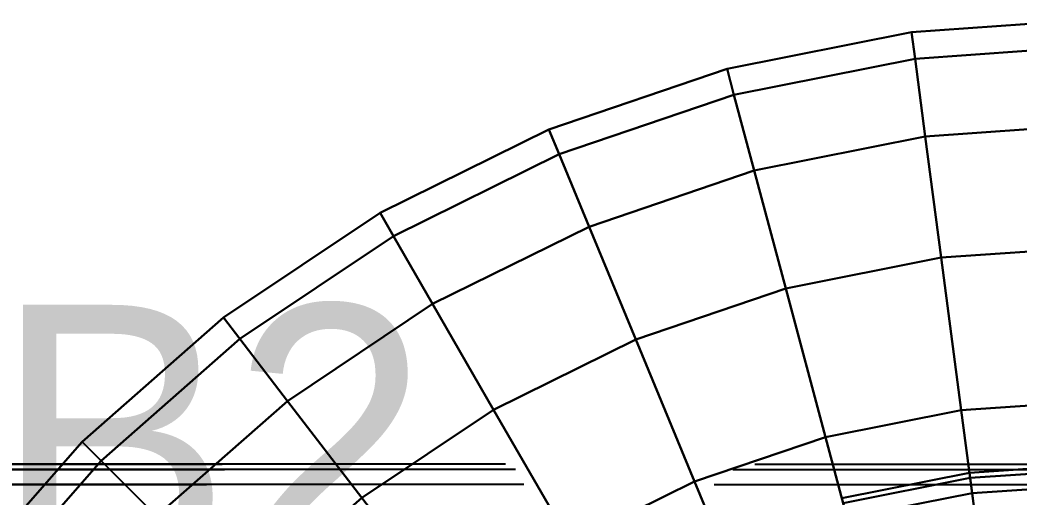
# Model space of a CAD drawing. Extents: x 91537 to 98524, y 82085 to 85415.
# Drawn here: x 93606.8 to 93831.9, y 84607.5 to 84715.1 of the extents above; entities that cross this region are included whole.
import ezdxf
from ezdxf.enums import TextEntityAlignment as Align

# ---------------------------------------------------------------- set-up
doc = ezdxf.new("R2010")
doc.units = 0
doc.header["$LTSCALE"] = 20
doc.linetypes.add('DASHED', pattern=[18, 12, -6])
for name, color, linetype in [('DRG1-CONTEXT', 9, 'DASHED'), ('INSULATION', 254, 'CONTINUOUS'), ('LABELS', 7, 'CONTINUOUS'), ('PIPE-SPOOL1', 5, 'CONTINUOUS')]:
    doc.layers.add(name, color=color, linetype=linetype)

msp = doc.modelspace()

# ---------------------------------------------------------------- linework, layer by layer
at = {"layer": 'DRG1-CONTEXT'}
for points in [[(96595, 84615.15, 5095), (96595, 84613.968, 5087.5372), (93204.7558, 84613.968, 5087.5412), (93205, 84615.15, 5095)], [(96595, 84613.968, 5102.4628), (96595, 84615.15, 5095), (93205, 84615.15, 5095), (93205.2442, 84613.968, 5102.4588)], [(96595, 84613.968, 5087.5372), (96595, 84610.5378, 5080.805), (93204.5356, 84610.5378, 5080.8126), (93204.7558, 84613.968, 5087.5412)], [(96595, 84610.5378, 5109.195), (96595, 84613.968, 5102.4628), (93205.2442, 84613.968, 5102.4588), (93205.4644, 84610.5378, 5109.1874)], [(96595, 84610.5378, 5080.805), (96595, 84605.195, 5075.4622), (93204.3607, 84605.195, 5075.4727), (93204.5356, 84610.5378, 5080.8126)], [(96595, 84605.195, 5114.5378), (96595, 84610.5378, 5109.195), (93205.4644, 84610.5378, 5109.1874), (93205.6393, 84605.195, 5114.5273)]]:
    msp.add_3dface(points, dxfattribs=at)
at = {"layer": 'INSULATION'}
for points in [[(93807.6899, 84712.3769, 4450), (93808.4831, 84706.3525, 4488.3645), (93846.1367, 84709.0104, 4488.3645), (93845.9379, 84715.0835, 4450)], [(93808.4831, 84706.3525, 4411.6355), (93807.6899, 84712.3769, 4450), (93845.9379, 84715.0835, 4450), (93846.1367, 84709.0104, 4411.6355)], [(93766.1038, 84704.1049, 4450), (93767.6765, 84698.2356, 4488.3645), (93808.4831, 84706.3525, 4488.3645), (93807.6899, 84712.3769, 4450)], [(93767.6765, 84698.2356, 4411.6355), (93766.1038, 84704.1049, 4450), (93807.6899, 84712.3769, 4450), (93808.4831, 84706.3525, 4411.6355)], [(93808.4831, 84706.3525, 4488.3645), (93810.7848, 84688.8692, 4522.9735), (93846.7137, 84691.3857, 4522.9735), (93846.1367, 84709.0104, 4488.3645)], [(93810.7848, 84688.8692, 4377.0265), (93808.4831, 84706.3525, 4411.6355), (93846.1367, 84709.0104, 4411.6355), (93846.7137, 84691.3857, 4377.0265)], [(93767.6765, 84698.2356, 4488.3645), (93772.2405, 84681.2022, 4522.9735), (93810.7848, 84688.8692, 4522.9735), (93808.4831, 84706.3525, 4488.3645)], [(93772.2405, 84681.2022, 4377.0265), (93767.6765, 84698.2356, 4411.6355), (93808.4831, 84706.3525, 4411.6355), (93810.7848, 84688.8692, 4377.0265)], [(93725.9532, 84690.4756, 4450), (93728.2785, 84684.8618, 4488.3645), (93767.6765, 84698.2356, 4488.3645), (93766.1038, 84704.1049, 4450)], [(93728.2785, 84684.8618, 4411.6355), (93725.9532, 84690.4756, 4450), (93766.1038, 84704.1049, 4450), (93767.6765, 84698.2356, 4411.6355)], [(93728.2785, 84684.8618, 4488.3645), (93735.0268, 84668.5699, 4522.9735), (93772.2405, 84681.2022, 4522.9735), (93767.6765, 84698.2356, 4488.3645)], [(93735.0268, 84668.5699, 4377.0265), (93728.2785, 84684.8618, 4411.6355), (93767.6765, 84698.2356, 4411.6355), (93772.2405, 84681.2022, 4377.0265)], [(93810.7848, 84688.8692, 4522.9735), (93814.3698, 84661.6382, 4550.4395), (93847.6124, 84663.9345, 4550.4395), (93846.7137, 84691.3857, 4522.9735)], [(93814.3698, 84661.6382, 4349.5605), (93810.7848, 84688.8692, 4377.0265), (93846.7137, 84691.3857, 4377.0265), (93847.6124, 84663.9345, 4349.5605)], [(93687.925, 84671.7221, 4450), (93690.9632, 84666.4599, 4488.3645), (93728.2785, 84684.8618, 4488.3645), (93725.9532, 84690.4756, 4450)], [(93690.9632, 84666.4599, 4411.6355), (93687.925, 84671.7221, 4450), (93725.9532, 84690.4756, 4450), (93728.2785, 84684.8618, 4411.6355)], [(93772.2405, 84681.2022, 4522.9735), (93779.3492, 84654.6722, 4550.4395), (93814.3698, 84661.6382, 4550.4395), (93810.7848, 84688.8692, 4522.9735)], [(93779.3492, 84654.6722, 4349.5605), (93772.2405, 84681.2022, 4377.0265), (93810.7848, 84688.8692, 4377.0265), (93814.3698, 84661.6382, 4349.5605)], [(93690.9632, 84666.4599, 4488.3645), (93699.7803, 84651.1882, 4522.9735), (93735.0268, 84668.5699, 4522.9735), (93728.2785, 84684.8618, 4488.3645)], [(93699.7803, 84651.1882, 4377.0265), (93690.9632, 84666.4599, 4411.6355), (93728.2785, 84684.8618, 4411.6355), (93735.0268, 84668.5699, 4377.0265)], [(93735.0268, 84668.5699, 4522.9735), (93745.5375, 84643.1947, 4550.4395), (93779.3492, 84654.6722, 4550.4395), (93772.2405, 84681.2022, 4522.9735)], [(93745.5375, 84643.1947, 4349.5605), (93735.0268, 84668.5699, 4377.0265), (93772.2405, 84681.2022, 4377.0265), (93779.3492, 84654.6722, 4349.5605)], [(93652.67, 84648.1655, 4450), (93656.369, 84643.3448, 4488.3645), (93690.9632, 84666.4599, 4488.3645), (93687.925, 84671.7221, 4450)], [(93656.369, 84643.3448, 4411.6355), (93652.67, 84648.1655, 4450), (93687.925, 84671.7221, 4450), (93690.9632, 84666.4599, 4411.6355)], [(93656.369, 84643.3448, 4488.3645), (93667.104, 84629.3546, 4522.9735), (93699.7803, 84651.1882, 4522.9735), (93690.9632, 84666.4599, 4488.3645)], [(93667.104, 84629.3546, 4377.0265), (93656.369, 84643.3448, 4411.6355), (93690.9632, 84666.4599, 4411.6355), (93699.7803, 84651.1882, 4377.0265)], [(93699.7803, 84651.1882, 4522.9735), (93713.5132, 84627.402, 4550.4395), (93745.5375, 84643.1947, 4550.4395), (93735.0268, 84668.5699, 4522.9735)], [(93713.5132, 84627.402, 4349.5605), (93699.7803, 84651.1882, 4377.0265), (93735.0268, 84668.5699, 4377.0265), (93745.5375, 84643.1947, 4349.5605)], [(93814.3698, 84661.6382, 4550.4395), (93818.8872, 84627.3252, 4568.0737), (93848.7448, 84629.3439, 4568.0737), (93847.6124, 84663.9345, 4550.4395)], [(93818.8872, 84627.3252, 4331.9263), (93814.3698, 84661.6382, 4349.5605), (93847.6124, 84663.9345, 4349.5605), (93848.7448, 84629.3439, 4331.9263)], [(93779.3492, 84654.6722, 4550.4395), (93788.3067, 84621.2424, 4568.0737), (93818.8872, 84627.3252, 4568.0737), (93814.3698, 84661.6382, 4550.4395)], [(93788.3067, 84621.2424, 4331.9263), (93779.3492, 84654.6722, 4349.5605), (93814.3698, 84661.6382, 4349.5605), (93818.8872, 84627.3252, 4331.9263)], [(93745.5375, 84643.1947, 4550.4395), (93758.7819, 84611.22, 4568.0737), (93788.3067, 84621.2424, 4568.0737), (93779.3492, 84654.6722, 4550.4395)], [(93758.7819, 84611.22, 4331.9263), (93745.5375, 84643.1947, 4349.5605), (93779.3492, 84654.6722, 4349.5605), (93788.3067, 84621.2424, 4331.9263)], [(93667.104, 84629.3546, 4522.9735), (93683.8242, 84607.5645, 4550.4395), (93713.5132, 84627.402, 4550.4395), (93699.7803, 84651.1882, 4522.9735)], [(93683.8242, 84607.5645, 4349.5605), (93667.104, 84629.3546, 4377.0265), (93699.7803, 84651.1882, 4377.0265), (93713.5132, 84627.402, 4349.5605)], [(93620.7913, 84620.2087, 4450), (93625.088, 84615.912, 4488.3645), (93656.369, 84643.3448, 4488.3645), (93652.67, 84648.1655, 4450)], [(93625.088, 84615.912, 4411.6355), (93620.7913, 84620.2087, 4450), (93652.67, 84648.1655, 4450), (93656.369, 84643.3448, 4411.6355)], [(93625.088, 84615.912, 4488.3645), (93637.5572, 84603.4428, 4522.9735), (93667.104, 84629.3546, 4522.9735), (93656.369, 84643.3448, 4488.3645)], [(93637.5572, 84603.4428, 4377.0265), (93625.088, 84615.912, 4411.6355), (93656.369, 84643.3448, 4411.6355), (93667.104, 84629.3546, 4377.0265)], [(93713.5132, 84627.402, 4550.4395), (93730.8178, 84597.4297, 4568.0737), (93758.7819, 84611.22, 4568.0737), (93745.5375, 84643.1947, 4550.4395)], [(93730.8178, 84597.4297, 4331.9263), (93713.5132, 84627.402, 4349.5605), (93745.5375, 84643.1947, 4349.5605), (93758.7819, 84611.22, 4331.9263)], [(93637.5572, 84603.4428, 4522.9735), (93656.9786, 84584.0214, 4550.4395), (93683.8242, 84607.5645, 4550.4395), (93667.104, 84629.3546, 4522.9735)], [(93656.9786, 84584.0214, 4349.5605), (93637.5572, 84603.4428, 4377.0265), (93667.104, 84629.3546, 4377.0265), (93683.8242, 84607.5645, 4349.5605)], [(93818.8872, 84627.3252, 4568.0737), (93823.8948, 84589.289, 4574.15), (93850, 84591, 4574.15), (93848.7448, 84629.3439, 4568.0737)], [(93823.8948, 84589.289, 4325.85), (93818.8872, 84627.3252, 4331.9263), (93848.7448, 84629.3439, 4331.9263), (93850, 84591, 4325.85)], [(93683.8242, 84607.5645, 4550.4395), (93704.8929, 84580.1072, 4568.0737), (93730.8178, 84597.4297, 4568.0737), (93713.5132, 84627.402, 4550.4395)], [(93704.8929, 84580.1072, 4331.9263), (93683.8242, 84607.5645, 4349.5605), (93713.5132, 84627.402, 4349.5605), (93730.8178, 84597.4297, 4331.9263)], [(93788.3067, 84621.2424, 4568.0737), (93798.2362, 84584.1852, 4574.15), (93823.8948, 84589.289, 4574.15), (93818.8872, 84627.3252, 4568.0737)], [(93798.2362, 84584.1852, 4325.85), (93788.3067, 84621.2424, 4331.9263), (93818.8872, 84627.3252, 4331.9263), (93823.8948, 84589.289, 4325.85)], [(93592.8345, 84588.33, 4450), (93597.6552, 84584.631, 4488.3645), (93625.088, 84615.912, 4488.3645), (93620.7913, 84620.2087, 4450)], [(93597.6552, 84584.631, 4411.6355), (93592.8345, 84588.33, 4450), (93620.7913, 84620.2087, 4450), (93625.088, 84615.912, 4411.6355)], [(93758.7819, 84611.22, 4568.0737), (93773.4633, 84575.7759, 4574.15), (93798.2362, 84584.1852, 4574.15), (93788.3067, 84621.2424, 4568.0737)], [(93773.4633, 84575.7759, 4325.85), (93758.7819, 84611.22, 4331.9263), (93788.3067, 84621.2424, 4331.9263), (93798.2362, 84584.1852, 4325.85)], [(93597.6552, 84584.631, 4488.3645), (93611.6454, 84573.896, 4522.9735), (93637.5572, 84603.4428, 4522.9735), (93625.088, 84615.912, 4488.3645)], [(93611.6454, 84573.896, 4377.0265), (93597.6552, 84584.631, 4411.6355), (93625.088, 84615.912, 4411.6355), (93637.5572, 84603.4428, 4377.0265)], [(93730.8178, 84597.4297, 4568.0737), (93750, 84564.2051, 4574.15), (93773.4633, 84575.7759, 4574.15), (93758.7819, 84611.22, 4568.0737)], [(93750, 84564.2051, 4325.85), (93730.8178, 84597.4297, 4331.9263), (93758.7819, 84611.22, 4331.9263), (93773.4633, 84575.7759, 4325.85)], [(93656.9786, 84584.0214, 4550.4395), (93681.4509, 84559.5491, 4568.0737), (93704.8929, 84580.1072, 4568.0737), (93683.8242, 84607.5645, 4550.4395)], [(93681.4509, 84559.5491, 4331.9263), (93656.9786, 84584.0214, 4349.5605), (93683.8242, 84607.5645, 4349.5605), (93704.8929, 84580.1072, 4331.9263)]]:
    msp.add_3dface(points, dxfattribs=at)
at = {"layer": 'PIPE-SPOOL1'}
for points in [[(93820.7426, 84613.2324, 4450), (93820.8968, 84612.0605, 4457.4628), (93849.2485, 84613.9557, 4457.4628), (93849.2098, 84615.1371, 4450)], [(93820.8968, 84612.0605, 4442.5372), (93820.7426, 84613.2324, 4450), (93849.2098, 84615.1371, 4450), (93849.2485, 84613.9557, 4442.5372)], [(93791.9857, 84607.5123, 4450), (93792.2916, 84606.3706, 4457.4628), (93820.8968, 84612.0605, 4457.4628), (93820.7426, 84613.2324, 4450)], [(93792.2916, 84606.3706, 4442.5372), (93791.9857, 84607.5123, 4450), (93820.7426, 84613.2324, 4450), (93820.8968, 84612.0605, 4442.5372)], [(93820.8968, 84612.0605, 4457.4628), (93821.3446, 84608.6596, 4464.195), (93849.3607, 84610.5273, 4464.195), (93849.2485, 84613.9557, 4457.4628)], [(93821.3446, 84608.6596, 4435.805), (93820.8968, 84612.0605, 4442.5372), (93849.2485, 84613.9557, 4442.5372), (93849.3607, 84610.5273, 4435.805)], [(93792.2916, 84606.3706, 4457.4628), (93793.1794, 84603.0572, 4464.195), (93821.3446, 84608.6596, 4464.195), (93820.8968, 84612.0605, 4457.4628)], [(93793.1794, 84603.0572, 4435.805), (93792.2916, 84606.3706, 4442.5372), (93820.8968, 84612.0605, 4442.5372), (93821.3446, 84608.6596, 4435.805)], [(93821.3446, 84608.6596, 4464.195), (93822.0419, 84603.3625, 4469.5378), (93849.5356, 84605.1874, 4469.5378), (93849.3607, 84610.5273, 4464.195)], [(93822.0419, 84603.3625, 4430.4622), (93821.3446, 84608.6596, 4435.805), (93849.3607, 84610.5273, 4435.805), (93849.5356, 84605.1874, 4430.4622)], [(93793.1794, 84603.0572, 4464.195), (93794.5623, 84597.8965, 4469.5378), (93822.0419, 84603.3625, 4469.5378), (93821.3446, 84608.6596, 4464.195)], [(93794.5623, 84597.8965, 4430.4622), (93793.1794, 84603.0572, 4435.805), (93821.3446, 84608.6596, 4435.805), (93822.0419, 84603.3625, 4430.4622)]]:
    msp.add_3dface(points, dxfattribs=at)

# ---------------------------------------------------------------- texts
at = {"layer": 'LABELS'}
msp.add_text('B2', height=60, dxfattribs=at).set_placement((93650, 84591, 4630), align=Align.CENTER)

doc.saveas('drawing.dxf')
